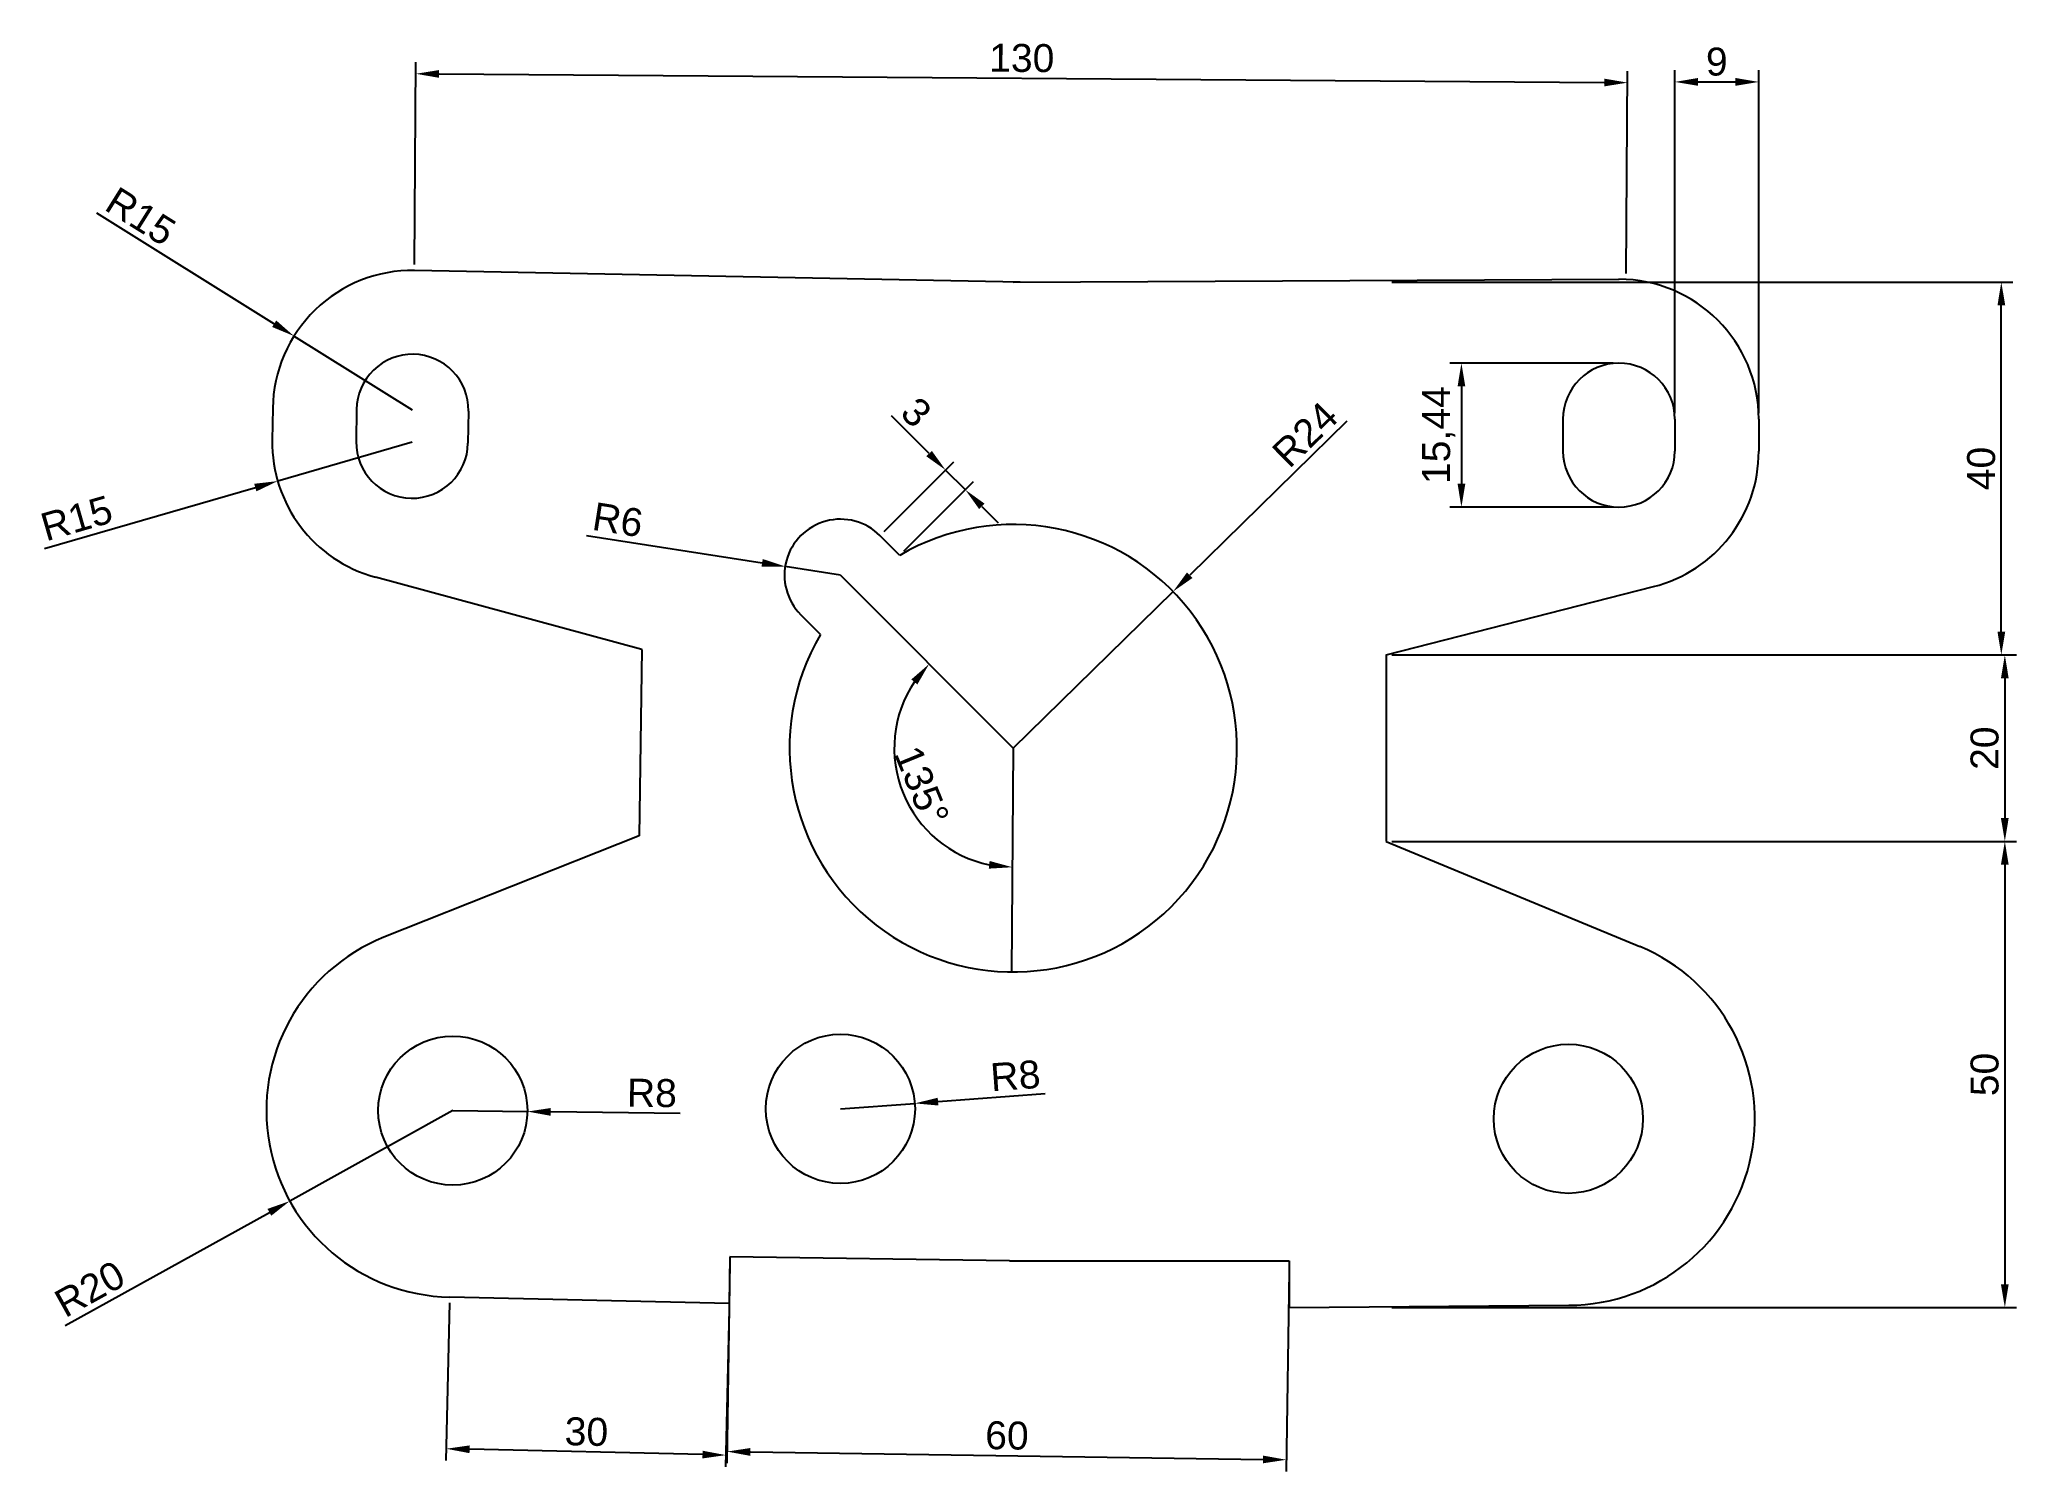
# Model space of a CAD drawing. Header units: millimetres. Extents: x 4729 to 4941, y 2733 to 2887.
import ezdxf

# ---------------------------------------------------------------- set-up
doc = ezdxf.new("R2010")
doc.units = ezdxf.units.MM
doc.styles.get("Standard").update_dxf_attribs({"font": 'arial.ttf'})
doc.dimstyles.new('ISO-25', dxfattribs={"dimtxt": 3, "dimasz": 2.5, "dimexe": 1.25, "dimexo": 0.625, "dimtad": 1, "dimtxsty": 'Standard', "dimcen": 2.5, "dimadec": 0, "dimazin": 0, "dimtfac": 1, "dimtmove": 0, "dimatfit": 3, "dimfxl": 1, "dimarcsym": 0})

# ---------------------------------------------------------------- blocks, each defined once
blk = doc.blocks.new('*D1')
at = {"color": 0, "lineweight": -2, "transparency": 16777216}
for p, q in [((4734.73, 2868.48), (4753.78, 2856.57)), ((4768.62, 2847.29), (4755.9, 2855.25))]:
    blk.add_line(p, q, dxfattribs=at)
at = {"color": 0, "transparency": 16777216}
blk.add_solid([(4754, 2856.92), (4753.56, 2856.22), (4755.9, 2855.25)], dxfattribs=at)
at = {"layer": 'Defpoints', "color": 0, "transparency": 16777216}
for p in [(4755.9, 2855.25), (4768.62, 2847.29)]:
    blk.add_point(p, dxfattribs=at)
at = {"color": 0, "transparency": 16777216, "insert": (4739.46, 2868.08), "char_height": 3, "attachment_point": 5, "rotation": 327.9798}
blk.add_mtext('R15', dxfattribs=at)
blk = doc.blocks.new('*D2')
at = {"color": 0, "lineweight": -2, "transparency": 16777216}
for p, q in [((4768.57, 2843.85), (4754.16, 2839.69)), ((4729.13, 2832.46), (4751.76, 2839))]:
    blk.add_line(p, q, dxfattribs=at)
at = {"color": 0, "transparency": 16777216}
blk.add_solid([(4751.64, 2839.4), (4751.87, 2838.59), (4754.16, 2839.69)], dxfattribs=at)
at = {"layer": 'Defpoints', "color": 0, "transparency": 16777216}
for p in [(4768.57, 2843.85), (4754.16, 2839.69)]:
    blk.add_point(p, dxfattribs=at)
at = {"color": 0, "transparency": 16777216, "insert": (4732.58, 2835.7), "char_height": 3, "attachment_point": 5, "rotation": 16.1158}
blk.add_mtext('R15', dxfattribs=at)
blk = doc.blocks.new('*D3')
at = {"color": 0, "lineweight": -2, "transparency": 16777216}
for p, q in [((4772.94, 2772.16), (4755.45, 2762.46)), ((4731.37, 2749.11), (4753.26, 2761.25))]:
    blk.add_line(p, q, dxfattribs=at)
at = {"color": 0, "transparency": 16777216}
blk.add_solid([(4753.06, 2761.62), (4753.47, 2760.89), (4755.45, 2762.46)], dxfattribs=at)
at = {"layer": 'Defpoints', "color": 0, "transparency": 16777216}
for p in [(4772.94, 2772.16), (4755.45, 2762.46)]:
    blk.add_point(p, dxfattribs=at)
at = {"color": 0, "transparency": 16777216, "insert": (4734, 2753.03), "char_height": 3, "attachment_point": 5, "rotation": 29.0141}
blk.add_mtext('R20', dxfattribs=at)
blk = doc.blocks.new('*D4')
at = {"color": 0, "lineweight": -2, "transparency": 16777216}
for p, q in [((4772.94, 2772.16), (4780.94, 2772.06)), ((4797.32, 2771.84), (4783.44, 2772.03))]:
    blk.add_line(p, q, dxfattribs=at)
at = {"color": 0, "transparency": 16777216}
blk.add_solid([(4783.44, 2772.44), (4783.43, 2771.61), (4780.94, 2772.06)], dxfattribs=at)
at = {"layer": 'Defpoints', "color": 0, "transparency": 16777216}
for p in [(4772.94, 2772.16), (4780.94, 2772.06)]:
    blk.add_point(p, dxfattribs=at)
at = {"color": 0, "transparency": 16777216, "insert": (4794.3, 2774.04), "char_height": 3, "attachment_point": 5, "rotation": 359.2486}
blk.add_mtext('R8', dxfattribs=at)
blk = doc.blocks.new('*D5')
at = {"color": 0, "lineweight": -2, "transparency": 16777216}
for p, q in [((4814.52, 2772.35), (4822.5, 2772.94)), ((4836.49, 2773.97), (4825, 2773.12))]:
    blk.add_line(p, q, dxfattribs=at)
at = {"color": 0, "transparency": 16777216}
blk.add_solid([(4824.96, 2773.54), (4825.03, 2772.71), (4822.5, 2772.94)], dxfattribs=at)
at = {"layer": 'Defpoints', "color": 0, "transparency": 16777216}
for p in [(4814.52, 2772.35), (4822.5, 2772.94)]:
    blk.add_point(p, dxfattribs=at)
at = {"color": 0, "transparency": 16777216, "insert": (4833.29, 2775.9), "char_height": 3, "attachment_point": 5, "rotation": 4.2246}
blk.add_mtext('R8', dxfattribs=at)
blk = doc.blocks.new('*D6')
at = {"color": 0, "lineweight": -2, "transparency": 16777216}
for p, q in [((4787.3, 2833.87), (4806.13, 2830.92)), ((4814.52, 2829.6), (4808.6, 2830.53))]:
    blk.add_line(p, q, dxfattribs=at)
at = {"color": 0, "transparency": 16777216}
blk.add_solid([(4806.19, 2831.33), (4806.06, 2830.51), (4808.6, 2830.53)], dxfattribs=at)
at = {"layer": 'Defpoints', "color": 0, "transparency": 16777216}
for p in [(4808.6, 2830.53), (4814.52, 2829.6)]:
    blk.add_point(p, dxfattribs=at)
at = {"color": 0, "transparency": 16777216, "insert": (4790.64, 2835.53), "char_height": 3, "attachment_point": 5, "rotation": 351.0962}
blk.add_mtext('R6', dxfattribs=at)
blk = doc.blocks.new('*D7')
at = {"color": 0, "lineweight": -2, "transparency": 16777216}
for p, q in [((4868.86, 2846.12), (4851.99, 2829.59)), ((4833.07, 2811.04), (4850.21, 2827.84))]:
    blk.add_line(p, q, dxfattribs=at)
at = {"color": 0, "transparency": 16777216}
blk.add_solid([(4851.7, 2829.89), (4852.28, 2829.29), (4850.21, 2827.84)], dxfattribs=at)
at = {"layer": 'Defpoints', "color": 0, "transparency": 16777216}
for p in [(4850.21, 2827.84), (4833.07, 2811.04)]:
    blk.add_point(p, dxfattribs=at)
at = {"color": 0, "transparency": 16777216, "insert": (4864.37, 2844.7), "char_height": 3, "attachment_point": 5, "rotation": 44.4247}
blk.add_mtext('R24', dxfattribs=at)
blk = doc.blocks.new('*D8')
at = {"color": 0, "lineweight": -2, "transparency": 16777216}
blk.add_arc((4833.07, 2811.04), 12.77, 146.2033, 258.3455, dxfattribs=at)
at = {"color": 0, "transparency": 16777216}
for points in [[(4822.13, 2818.41), (4822.78, 2817.88), (4824.04, 2820.07)], [(4830.53, 2798.94), (4830.44, 2798.12), (4832.97, 2798.27)]]:
    blk.add_solid(points, dxfattribs=at)
at = {"layer": 'Defpoints', "color": 0, "transparency": 16777216}
for p in [(4814.52, 2829.6), (4820.3, 2811.07), (4833.07, 2811.04), (4833.07, 2811.04), (4832.89, 2787.04)]:
    blk.add_point(p, dxfattribs=at)
at = {"color": 0, "transparency": 16777216, "insert": (4823.25, 2807.02), "char_height": 3, "attachment_point": 5, "rotation": 292.2744}
blk.add_mtext('135°', dxfattribs=at)
blk = doc.blocks.new('*D9')
at = {"color": 0, "lineweight": -2, "transparency": 16777216}
for p, q in [((4824.04, 2842.64), (4820, 2846.68)), ((4819.21, 2834.28), (4826.69, 2841.75)), ((4827.93, 2838.75), (4825.81, 2840.87)), ((4821.33, 2832.16), (4828.81, 2839.63)), ((4829.69, 2836.98), (4831.46, 2835.21))]:
    blk.add_line(p, q, dxfattribs=at)
at = {"color": 0, "transparency": 16777216}
for points in [[(4824.33, 2842.93), (4823.74, 2842.35), (4825.81, 2840.87)], [(4829.99, 2837.27), (4829.4, 2836.69), (4827.93, 2838.75)]]:
    blk.add_solid(points, dxfattribs=at)
at = {"layer": 'Defpoints', "color": 0, "transparency": 16777216}
for p in [(4825.81, 2840.87), (4818.77, 2833.84), (4820.89, 2831.72)]:
    blk.add_point(p, dxfattribs=at)
at = {"color": 0, "transparency": 16777216, "insert": (4822.66, 2847.07), "char_height": 3, "attachment_point": 5, "rotation": 314.9698}
blk.add_mtext('3', dxfattribs=at)
blk = doc.blocks.new('*D10')
at = {"color": 0, "lineweight": -2, "transparency": 16777216}
for p, q in [((4897.41, 2852.34), (4879.89, 2852.34)), ((4881.14, 2849.84), (4881.14, 2839.4)), ((4897.41, 2836.9), (4879.89, 2836.9))]:
    blk.add_line(p, q, dxfattribs=at)
at = {"color": 0, "transparency": 16777216}
for points in [[(4880.73, 2849.84), (4881.56, 2849.84), (4881.14, 2852.34)], [(4880.73, 2839.4), (4881.56, 2839.4), (4881.14, 2836.9)]]:
    blk.add_solid(points, dxfattribs=at)
at = {"layer": 'Defpoints', "color": 0, "transparency": 16777216}
for p in [(4898.04, 2852.34), (4881.14, 2836.9), (4898.04, 2836.9)]:
    blk.add_point(p, dxfattribs=at)
at = {"color": 0, "transparency": 16777216, "insert": (4878.71, 2844.62), "char_height": 3, "attachment_point": 5, "rotation": 90}
blk.add_mtext('15,44', dxfattribs=at)
blk = doc.blocks.new('*D11')
at = {"color": 0, "lineweight": -2, "transparency": 16777216}
for p, q in [((4904.04, 2846.97), (4904.04, 2883.76)), ((4906.54, 2882.51), (4910.54, 2882.51)), ((4913.04, 2846.97), (4913.04, 2883.76))]:
    blk.add_line(p, q, dxfattribs=at)
at = {"color": 0, "transparency": 16777216}
for points in [[(4906.54, 2882.93), (4906.54, 2882.09), (4904.04, 2882.51)], [(4910.54, 2882.93), (4910.54, 2882.09), (4913.04, 2882.51)]]:
    blk.add_solid(points, dxfattribs=at)
at = {"layer": 'Defpoints', "color": 0, "transparency": 16777216}
for p in [(4913.04, 2882.51), (4904.04, 2846.34), (4913.04, 2846.34)]:
    blk.add_point(p, dxfattribs=at)
at = {"color": 0, "transparency": 16777216, "insert": (4908.54, 2884.67), "char_height": 3, "attachment_point": 5}
blk.add_mtext('9', dxfattribs=at)
blk = doc.blocks.new('*D12')
at = {"color": 0, "lineweight": -2, "transparency": 16777216}
for p, q in [((4768.82, 2862.92), (4768.98, 2884.63)), ((4771.47, 2883.36), (4896.47, 2882.44)), ((4898.82, 2861.96), (4898.97, 2883.67))]:
    blk.add_line(p, q, dxfattribs=at)
at = {"color": 0, "transparency": 16777216}
for points in [[(4771.47, 2883.78), (4771.47, 2882.95), (4768.97, 2883.38)], [(4896.47, 2882.86), (4896.46, 2882.03), (4898.97, 2882.43)]]:
    blk.add_solid(points, dxfattribs=at)
at = {"layer": 'Defpoints', "color": 0, "transparency": 16777216}
for p in [(4898.97, 2882.43), (4768.81, 2862.29), (4898.81, 2861.34)]:
    blk.add_point(p, dxfattribs=at)
at = {"color": 0, "transparency": 16777216, "insert": (4833.98, 2885.06), "char_height": 3, "attachment_point": 5, "rotation": 359.579}
blk.add_mtext('130', dxfattribs=at)
blk = doc.blocks.new('*D13')
at = {"color": 0, "lineweight": -2, "transparency": 16777216}
for p, q in [((4873.69, 2821.04), (4940.69, 2821.04)), ((4939.44, 2818.54), (4939.44, 2803.54)), ((4873.69, 2801.04), (4940.69, 2801.04))]:
    blk.add_line(p, q, dxfattribs=at)
at = {"color": 0, "transparency": 16777216}
for points in [[(4939.02, 2818.54), (4939.85, 2818.54), (4939.44, 2821.04)], [(4939.02, 2803.54), (4939.85, 2803.54), (4939.44, 2801.04)]]:
    blk.add_solid(points, dxfattribs=at)
at = {"layer": 'Defpoints', "color": 0, "transparency": 16777216}
for p in [(4873.07, 2821.04), (4873.07, 2801.04), (4939.44, 2801.04)]:
    blk.add_point(p, dxfattribs=at)
at = {"color": 0, "transparency": 16777216, "insert": (4937.28, 2811.04), "char_height": 3, "attachment_point": 5, "rotation": 90}
blk.add_mtext('20', dxfattribs=at)
blk = doc.blocks.new('*D14')
at = {"color": 0, "lineweight": -2, "transparency": 16777216}
for p, q in [((4873.69, 2861.04), (4940.31, 2861.04)), ((4939.06, 2823.54), (4939.06, 2858.54)), ((4873.69, 2821.04), (4940.31, 2821.04))]:
    blk.add_line(p, q, dxfattribs=at)
at = {"color": 0, "transparency": 16777216}
for points in [[(4938.65, 2858.54), (4939.48, 2858.54), (4939.06, 2861.04)], [(4938.65, 2823.54), (4939.48, 2823.54), (4939.06, 2821.04)]]:
    blk.add_solid(points, dxfattribs=at)
at = {"layer": 'Defpoints', "color": 0, "transparency": 16777216}
for p in [(4873.07, 2861.04), (4939.06, 2861.04), (4873.07, 2821.04)]:
    blk.add_point(p, dxfattribs=at)
at = {"color": 0, "transparency": 16777216, "insert": (4936.91, 2841.04), "char_height": 3, "attachment_point": 5, "rotation": 90}
blk.add_mtext('40', dxfattribs=at)
blk = doc.blocks.new('*D15')
at = {"color": 0, "lineweight": -2, "transparency": 16777216}
for p, q in [((4873.69, 2801.04), (4940.69, 2801.04)), ((4939.44, 2798.54), (4939.44, 2753.54)), ((4873.69, 2751.04), (4940.69, 2751.04))]:
    blk.add_line(p, q, dxfattribs=at)
at = {"color": 0, "transparency": 16777216}
for points in [[(4939.02, 2798.54), (4939.85, 2798.54), (4939.44, 2801.04)], [(4939.02, 2753.54), (4939.85, 2753.54), (4939.44, 2751.04)]]:
    blk.add_solid(points, dxfattribs=at)
at = {"layer": 'Defpoints', "color": 0, "transparency": 16777216}
for p in [(4873.07, 2801.04), (4873.07, 2751.04), (4939.44, 2751.04)]:
    blk.add_point(p, dxfattribs=at)
at = {"color": 0, "transparency": 16777216, "insert": (4937.28, 2776.04), "char_height": 3, "attachment_point": 5, "rotation": 90}
blk.add_mtext('50', dxfattribs=at)
blk = doc.blocks.new('*D16')
at = {"color": 0, "lineweight": -2, "transparency": 16777216}
for p, q in [((4802.66, 2755.86), (4802.34, 2734.34)), ((4862.65, 2754.97), (4862.34, 2733.46)), ((4804.86, 2735.55), (4859.86, 2734.74))]:
    blk.add_line(p, q, dxfattribs=at)
at = {"color": 0, "transparency": 16777216}
for points in [[(4804.87, 2735.97), (4804.85, 2735.13), (4802.36, 2735.59)], [(4859.86, 2735.16), (4859.85, 2734.33), (4862.36, 2734.71)]]:
    blk.add_solid(points, dxfattribs=at)
at = {"layer": 'Defpoints', "color": 0, "transparency": 16777216}
for p in [(4802.67, 2756.48), (4862.66, 2755.6), (4862.36, 2734.71)]:
    blk.add_point(p, dxfattribs=at)
at = {"color": 0, "transparency": 16777216, "insert": (4832.39, 2737.3), "char_height": 3, "attachment_point": 5, "rotation": 359.158}
blk.add_mtext('60', dxfattribs=at)
blk = doc.blocks.new('*D17')
at = {"color": 0, "lineweight": -2, "transparency": 16777216}
for p, q in [((4772.6, 2751.54), (4772.21, 2734.64)), ((4802.59, 2750.86), (4802.2, 2733.96)), ((4799.73, 2735.26), (4774.74, 2735.84))]:
    blk.add_line(p, q, dxfattribs=at)
at = {"color": 0, "transparency": 16777216}
for points in [[(4774.75, 2736.25), (4774.73, 2735.42), (4772.24, 2735.89)], [(4799.74, 2735.68), (4799.72, 2734.85), (4802.23, 2735.21)]]:
    blk.add_solid(points, dxfattribs=at)
at = {"layer": 'Defpoints', "color": 0, "transparency": 16777216}
for p in [(4772.61, 2752.17), (4802.6, 2751.48), (4772.24, 2735.89)]:
    blk.add_point(p, dxfattribs=at)
at = {"color": 0, "transparency": 16777216, "insert": (4787.28, 2737.71), "char_height": 3, "attachment_point": 5, "rotation": 358.69}
blk.add_mtext('30', dxfattribs=at)

msp = doc.modelspace()

# ---------------------------------------------------------------- linework, layer by layer
for p, q in [((4833.802, 2861.033), (4768.814, 2862.291)), ((4833.067, 2861.039), (4898.067, 2861.341)), ((4768.71, 2853.292), (4768.71, 2853.292)), ((4898.039, 2852.341), (4898.039, 2852.341)), ((4753.623, 2847.513), (4753.573, 2844.073)), ((4762.622, 2847.381), (4762.572, 2843.941)), ((4774.621, 2847.204), (4774.57, 2843.765)), ((4892.039, 2846.341), (4892.039, 2842.901)), ((4904.039, 2846.341), (4904.039, 2842.901)), ((4913.039, 2846.341), (4913.039, 2842.901)), ((4768.483, 2837.853), (4768.483, 2837.853)), ((4898.039, 2836.901), (4898.039, 2836.901)), ((4820.889, 2831.719), (4818.769, 2833.842)), ((4793.219, 2821.625), (4764.644, 2829.376)), ((4814.524, 2829.601), (4833.067, 2811.039)), ((4873.067, 2821.039), (4901.752, 2828.368)), ((4812.399, 2823.239), (4810.279, 2825.361)), ((4793.219, 2821.625), (4792.925, 2801.628)), ((4873.067, 2821.039), (4873.067, 2801.039)), ((4833.067, 2811.039), (4832.891, 2787.039)), ((4792.925, 2801.628), (4765.554, 2790.751)), ((4873.067, 2801.039), (4900.275, 2789.761)), ((4802.666, 2756.481), (4802.603, 2751.481)), ((4832.663, 2756.04), (4802.666, 2756.481)), ((4832.663, 2756.04), (4862.663, 2756.04)), ((4862.663, 2756.04), (4862.653, 2751.04)), ((4802.603, 2751.481), (4772.611, 2752.167)), ((4862.653, 2751.04), (4892.652, 2751.285))]:
    msp.add_line(p, q)
for centre in [(4772.94, 2772.165), (4814.524, 2772.351), (4892.617, 2771.285)]:
    msp.add_circle(centre, 8)
for centre, radius, start, end in [((4768.621, 2847.292), 15, 89.15802, 179.15802), ((4898.039, 2846.341), 15, 0, 90), ((4768.621, 2847.292), 6, 89.15802, 179.15802), ((4768.621, 2847.292), 6, 359.15802, 89.15802), ((4898.039, 2846.341), 6, 90, 180), ((4898.039, 2846.341), 6, 0, 90), ((4768.571, 2843.853), 15, 179.15802, 254.82419), ((4768.571, 2843.853), 6, 179.15802, 269.15802), ((4768.571, 2843.853), 6, 269.15802, 359.15802), ((4898.039, 2842.901), 6, 180, 270), ((4898.039, 2842.901), 6, 270, 0), ((4898.039, 2842.901), 15, 284.33384, 0), ((4814.524, 2829.601), 6, 44.96976, 224.96976), ((4833.067, 2811.039), 24, 149.44727, 120.49225), ((4772.94, 2772.165), 20, 111.67212, 269.05815), ((4892.617, 2771.285), 20, 270.09987, 67.4859)]:
    msp.add_arc(centre, radius, start, end)

# ---------------------------------------------------------------- dimensions: what is measured, and where the dimension line sits
for p1, p2, distance, picture, middle in [((4768.814, 2862.291), (4898.811, 2861.336), 21.09, '*D12', (4833.983, 2885.06)), ((4820.889, 2831.719), (4818.769, 2833.842), -9.946, '*D9', (4822.662, 2847.07)), ((4802.666, 2756.481), (4862.662, 2755.599), -20.896, '*D16', (4832.389, 2737.303)), ((4802.603, 2751.481), (4772.611, 2752.167), 16.279, '*D17', (4787.284, 2737.707))]:
    dim = msp.add_aligned_dim(p1=p1, p2=p2, distance=distance, dimstyle='ISO-25')
    dim.commit()
    dim.dimension.update_dxf_attribs({"geometry": picture, "text_midpoint": middle})
dim = msp.add_linear_dim(base=(4913.039, 2882.51), p1=(4904.039, 2846.341), p2=(4913.039, 2846.341), dimstyle='ISO-25')
dim.commit()
dim.dimension.update_dxf_attribs({"geometry": '*D11', "text_midpoint": (4908.539, 2884.667)})
for center, mpoint, picture, middle in [((4768.621, 2847.292), (4755.904, 2855.246), '*D1', (4738.312, 2866.247)), ((4833.067, 2811.039), (4850.207, 2827.838), '*D7', (4865.861, 2843.18)), ((4768.571, 2843.853), (4754.16, 2839.689), '*D2', (4733.182, 2833.628)), ((4814.524, 2829.601), (4808.596, 2830.53), '*D6', (4790.311, 2833.395)), ((4814.524, 2772.351), (4822.502, 2772.94), '*D5', (4833.449, 2773.749)), ((4772.94, 2772.165), (4780.939, 2772.06), '*D4', (4794.275, 2771.885)), ((4772.94, 2772.165), (4755.45, 2762.464), '*D3', (4735.048, 2751.148))]:
    dim = msp.add_radius_dim(center=center, mpoint=mpoint, dimstyle='ISO-25')
    dim.commit()
    dim.dimension.update_dxf_attribs({"geometry": picture, "text_midpoint": middle, "dimtype": 164})
for base, p1, p2, picture, middle in [((4939.062, 2861.039), (4873.067, 2821.039), (4873.067, 2861.039), '*D14', (4936.906, 2841.039)), ((4881.142, 2836.901), (4898.039, 2852.341), (4898.039, 2836.901), '*D10', (4878.714, 2844.621)), ((4939.436, 2801.039), (4873.067, 2821.039), (4873.067, 2801.039), '*D13', (4937.28, 2811.039)), ((4939.436, 2751.039), (4873.067, 2801.039), (4873.067, 2751.039), '*D15', (4937.28, 2776.039))]:
    dim = msp.add_linear_dim(base=base, p1=p1, p2=p2, angle=90, dimstyle='ISO-25')
    dim.commit()
    dim.dimension.update_dxf_attribs({"geometry": picture, "text_midpoint": middle})
dim = msp.add_angular_dim_2l(base=(4820.296, 2811.074), line1=((4833.067, 2811.039), (4832.891, 2787.039)), line2=((4814.524, 2829.601), (4833.067, 2811.039)), dimstyle='ISO-25')
dim.commit()
dim.dimension.update_dxf_attribs({"geometry": '*D8', "text_midpoint": (4823.246, 2807.016)})

doc.saveas('drawing.dxf')
